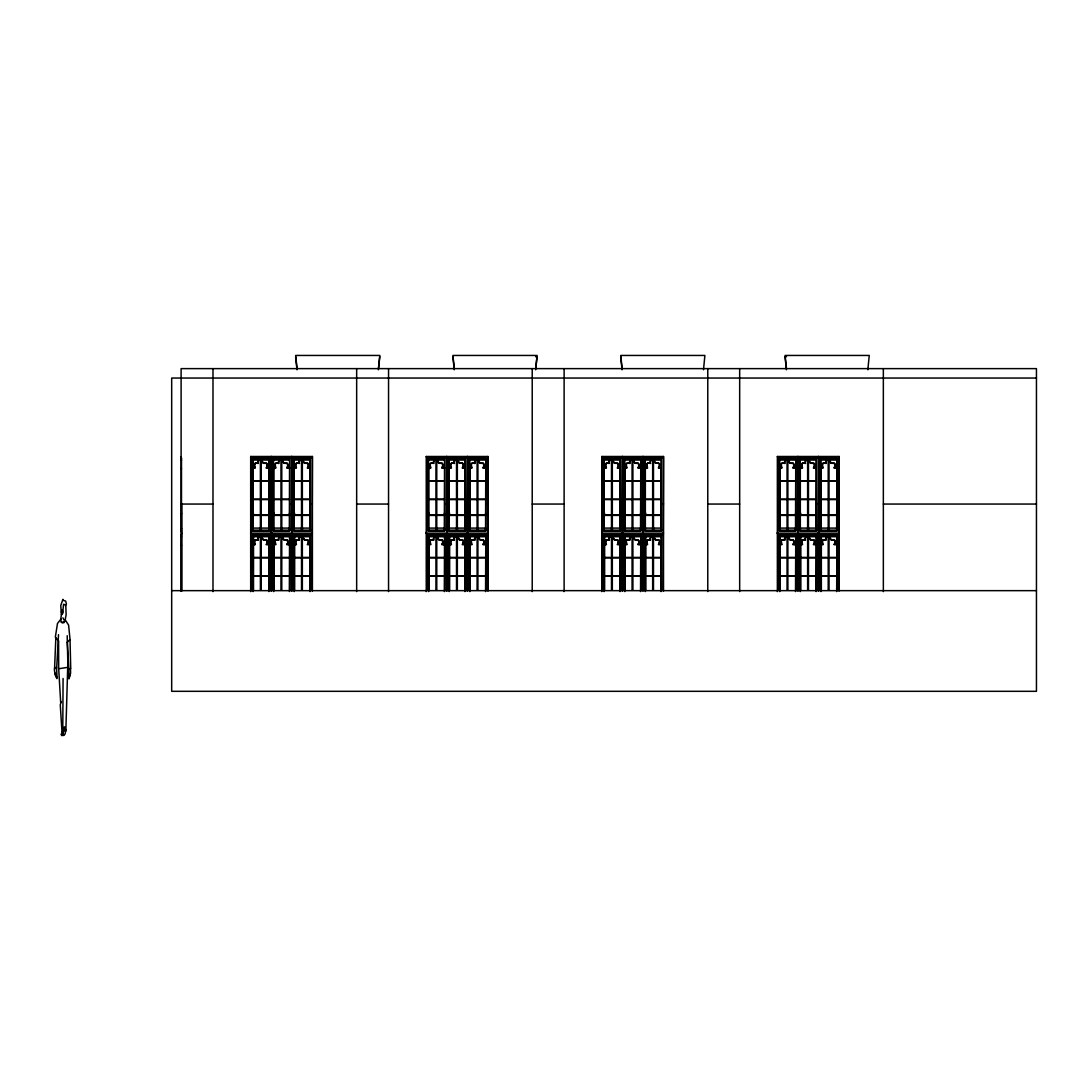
<?xml version="1.0" encoding="UTF-8"?>
<svg xmlns="http://www.w3.org/2000/svg" width="1091" height="1091" viewBox="0 0 1091 1091"><rect width="100%" height="100%" fill="white"/><g stroke="black" fill="none" stroke-linecap="round" stroke-linejoin="round"><path stroke-width="1.5" d="M67.192 635.712L67.928 667.297L58.696 668.769L60.701 702.768M67.697 667.242L65.883 730.07L64.587 726.838C61.532 727.479 63.073 734.516 63.769 735.552L65.174 733.779L65.637 729.893M63.073 678.479L62.76 735.048M61.805 613.565C61.123 615.679 59.228 624.72 63.974 622.675L65.255 619.865M55.832 637.867L54.55 668.919L55.764 667.433L56.677 667.897L58.519 634.662M260.967 530.976L261.158 528.099M281.546 530.976L281.737 528.099M302.125 530.976L302.316 528.099M436.523 530.976L436.727 528.099M457.102 530.976L457.293 528.099M477.681 530.976L477.872 528.099M612.078 530.976L612.283 528.099M632.657 530.976L632.862 528.099M653.236 530.976L653.427 528.099M787.634 530.976L787.838 528.099M808.213 530.976L808.417 528.099M828.792 530.976L828.996 528.099M260.613 530.976L260.831 528.099M281.192 530.976L281.41 528.099M301.771 530.976L301.989 528.099M436.182 530.976L436.4 528.099M456.747 530.976L456.965 528.099M477.326 530.976L477.544 528.099M611.737 530.976L611.956 528.099M632.316 530.976L632.535 528.099M652.882 530.976L653.1 528.099M787.293 530.976L787.511 528.099M807.872 530.976L808.09 528.099M828.451 530.976L828.669 528.099M63.073 735.389L61.601 735.552L61.341 734.27L62.392 731.461M378.441 368.499L379.818 355.448L295.647 355.448L297.038 368.499M378.4 369.781L379.791 356.743M535.708 368.499L537.086 355.448L452.915 355.448L454.292 368.499M535.667 369.781L537.045 356.743L535.613 356.743M703.49 369.781L704.895 355.448L620.724 355.448L622.115 368.499M867.836 369.781L869.254 355.448L785.084 355.448L786.461 368.499M181.488 530.294L181.706 533.472M181.106 531.303L181.488 528.262M70.151 673.802L68.951 678.752L68.788 668.824L70.724 668.483L70.029 639.49L68.597 625.102L65.187 619.824L66.115 614.751L65.828 606.378L65.092 604.769L63.537 604.291L62.678 613.319C62.678 605.914 60.169 613.251 62.405 613.933M62.883 731.911L64.069 729.565L65.583 731.693M181.106 515.484L181.488 513.384M268.85 515.402L261.213 515.402L261.213 530.731L268.85 530.731L269.082 458.656L252.839 458.656L252.839 530.976L269.082 530.976L269.082 458.656M268.85 591.581L269.082 535.313L252.839 535.313L252.839 590.122M289.429 515.402L281.778 515.402L281.778 530.731L289.429 530.731L289.661 458.656L273.418 458.656L273.418 530.976L289.661 530.976L289.661 458.656M289.429 591.581L289.661 535.313L273.418 535.313L273.418 590.122M309.994 515.402L302.357 515.402L302.357 530.731L309.994 530.731L310.239 458.656L293.997 458.656L293.997 530.976L310.239 530.976L310.239 458.656M309.994 591.581L310.239 535.313L293.997 535.313L293.997 590.122M444.405 515.402L436.768 515.402L436.768 530.731L444.405 530.731L444.651 458.656L428.408 458.656L428.408 530.976L444.651 530.976L444.651 458.656M444.405 591.581L444.651 535.313L428.408 535.313L428.408 590.122M465.216 530.976L465.216 458.656L448.974 458.656L448.974 530.976L465.216 530.976L465.216 458.656M464.943 589.876L465.216 535.313L448.974 535.313L448.974 590.122M485.563 515.402L477.913 515.402L477.913 530.731L485.563 530.731L485.795 458.656L469.553 458.656L469.553 530.976L485.795 530.976L485.795 458.656M485.563 591.581L485.795 535.313L469.553 535.313L469.553 590.122M619.961 515.402L612.324 515.402L612.324 530.731L619.961 530.731L620.206 458.656L603.964 458.656L603.964 530.976L620.206 530.976L620.206 458.656M619.961 591.581L620.206 535.313L603.964 535.313L603.964 590.122M640.54 515.402L632.903 515.402L632.903 530.731L640.54 530.731L640.785 458.656L624.543 458.656L624.543 530.976L640.785 530.976L640.785 458.656M640.54 591.581L640.785 535.313L624.543 535.313L624.543 590.122M661.351 530.976L661.351 458.656L645.108 458.656L645.108 530.976L661.351 530.976L661.351 458.656M661.078 589.876L661.351 535.313L645.108 535.313L645.108 590.122M795.516 515.402L787.879 515.402L787.879 530.731L795.516 530.731L795.762 458.656L779.519 458.656L779.519 530.976L795.762 530.976L795.762 458.656M795.516 591.581L795.762 535.313L779.519 535.313L779.519 590.122M816.095 515.402L808.458 515.402L808.458 530.731L816.095 530.731L816.341 458.656L800.098 458.656L800.098 530.976L816.341 530.976L816.341 458.656M816.095 591.581L816.341 535.313L800.098 535.313L800.098 590.122M836.674 515.402L829.037 515.402L829.037 530.731L836.674 530.731L836.92 458.656L820.677 458.656L820.677 530.976L836.92 530.976L836.92 458.656M836.674 591.581L836.92 535.313L820.677 535.313L820.677 590.122M252.839 530.976L252.839 458.656M273.418 530.976L273.418 458.656M293.997 530.976L293.997 458.656M428.408 530.976L428.408 458.656M448.974 530.976L448.974 458.656M469.553 530.976L469.553 458.656M603.964 530.976L603.964 458.656M624.543 530.976L624.543 458.656M645.108 530.976L645.108 458.656M779.519 530.976L779.519 458.656M800.098 530.976L800.098 458.656M820.677 530.976L820.677 458.656M251.489 590.013L251.489 534.672L250.685 533.144L251.489 530.144L251.489 458.029L250.685 456.488L312.408 456.488L312.408 591.063M272.068 590.013L272.068 534.672L270.841 530.144L271.25 456.488L272.068 458.029L272.068 530.144L270.841 534.672L270.841 590.013M292.633 590.013L292.633 534.672L291.42 530.144L291.829 456.488L292.633 458.029L292.633 530.144L291.42 534.672L291.42 590.013M311.999 590.013L312.408 456.488M427.045 590.013L427.045 534.672L426.24 533.144L427.045 530.144L427.045 458.029L426.24 456.488L487.963 456.488L487.963 591.063M447.624 590.013L447.624 534.672L446.396 530.144L446.819 456.488L447.624 458.029L447.624 530.144L446.396 534.672L446.396 590.013M468.203 590.013L468.203 534.672L466.975 530.144L467.384 456.488L468.203 458.029L468.203 530.144L466.975 534.672L466.975 590.013M487.554 590.013L487.963 456.488M602.6 590.013L602.6 534.672L601.796 533.144L602.6 530.144L602.6 458.029L601.796 456.488L663.519 456.488L663.519 591.063M623.179 590.013L623.179 534.672L621.965 530.144L622.375 456.488L623.179 458.029L623.179 530.144L621.965 534.672L621.965 590.013M643.758 590.013L643.758 534.672L642.531 530.144L642.954 456.488L643.758 458.029L643.758 530.144L642.531 534.672L642.531 590.013M663.11 590.013L663.519 456.488M778.156 590.013L778.156 534.672L777.351 533.144L778.156 530.144L778.156 458.029L777.351 456.488L839.088 456.488L839.088 591.063M798.735 590.013L798.735 534.672L797.521 530.144L797.93 456.488L798.735 458.029L798.735 530.144L797.521 534.672L797.521 590.013M819.314 590.013L819.314 534.672L818.1 530.144L818.509 456.488L819.314 458.029L819.314 530.144L818.1 534.672L818.1 590.013M838.665 590.013L839.088 456.488M55.423 673.297C60.019 687.03 52.641 669.929 54.85 668.21M268.809 468.598L269.082 467.725L266.545 467.725L267.663 464.671L266.75 463.211L263.572 463.211L261.676 460.252L260.094 459.856L258.526 460.238L257.817 463.225L254.98 463.17L254.108 465.939L254.912 467.725L252.839 467.725L253.521 468.598M289.388 468.598L289.661 467.725L287.124 467.725L288.242 464.671L287.328 463.211L284.151 463.211L282.255 460.252L280.673 459.856L279.091 460.238L278.396 463.225L275.559 463.17L274.673 465.939L275.491 467.725L273.418 467.725L274.1 468.598M268.809 545.241L269.082 544.382L266.545 544.382L267.663 541.327L266.75 539.854L263.572 539.868L261.676 536.908L260.094 536.513L258.526 536.895L257.817 539.881L254.98 539.827L254.108 542.582L254.912 544.382L252.839 544.382L253.521 545.241M309.953 468.598L310.239 467.725L307.703 467.725L308.821 464.671L307.894 463.211L304.73 463.211L302.834 460.252L301.252 459.856L299.67 460.238L298.961 463.225L296.138 463.17L295.252 465.939L296.07 467.725L293.997 467.725L294.679 468.598M289.388 545.241L289.661 544.382L287.124 544.382L288.242 541.327L287.328 539.854L284.151 539.868L282.255 536.908L280.673 536.513L279.091 536.895L278.396 539.881L275.559 539.827L274.673 542.582L275.491 544.382L273.418 544.382L274.1 545.241M309.953 545.241L310.239 544.382L307.703 544.382L308.821 541.327L307.894 539.854L304.73 539.868L302.834 536.908L301.252 536.513L299.67 536.895L298.961 539.881L296.138 539.827L295.252 542.582L296.07 544.382L293.997 544.382L294.679 545.241M444.364 468.598L444.651 467.725L442.1 467.725L443.219 464.671L442.305 463.211L439.127 463.211L437.232 460.252L435.65 459.856L434.082 460.238L433.372 463.225L430.536 463.17L429.663 465.939L430.481 467.725L428.408 467.725L429.077 468.598M464.943 468.598L465.216 467.725L462.679 467.725L463.798 464.671L462.884 463.211L459.706 463.211L457.811 460.252L456.229 459.856L454.661 460.238L453.951 463.225L451.115 463.17L450.242 465.939L451.047 467.725L448.974 467.725L449.656 468.598M444.364 545.241L444.651 544.382L442.1 544.382L443.219 541.327L442.305 539.854L439.127 539.868L437.232 536.908L435.65 536.513L434.082 536.895L433.372 539.881L430.536 539.827L429.663 542.582L430.481 544.382L428.408 544.382L429.077 545.241M485.522 468.598L485.795 467.725L483.258 467.725L484.377 464.671L483.463 463.211L480.285 463.211L478.39 460.252L476.808 459.856L475.226 460.238L474.53 463.225L471.694 463.17L470.807 465.939L471.626 467.725L469.553 467.725L470.235 468.598M464.943 545.241L465.216 544.382L462.679 544.382L463.798 541.327L462.884 539.854L459.706 539.868L457.811 536.908L456.229 536.513L454.661 536.895L453.951 539.881L451.115 539.827L450.242 542.582L451.047 544.382L448.974 544.382L449.656 545.241M485.522 545.241L485.795 544.382L483.258 544.382L484.377 541.327L483.463 539.854L480.285 539.868L478.39 536.908L476.808 536.513L475.226 536.895L474.53 539.881L471.694 539.827L470.807 542.582L471.626 544.382L469.553 544.382L470.235 545.241M619.92 468.598L620.206 467.725L617.656 467.725L618.774 464.671L617.861 463.211L614.683 463.211L612.787 460.252L611.205 459.856L609.637 460.238L608.928 463.225L606.091 463.17L605.219 465.939L606.037 467.725L603.964 467.725L604.646 468.598M640.499 468.598L640.785 467.725L638.235 467.725L639.353 464.671L638.44 463.211L635.262 463.211L633.366 460.252L631.784 459.856L630.216 460.238L629.507 463.225L626.67 463.17L625.798 465.939L626.616 467.725L624.543 467.725L625.211 468.598M619.92 545.241L620.206 544.382L617.656 544.382L618.774 541.327L617.861 539.854L614.683 539.868L612.787 536.908L611.205 536.513L609.637 536.895L608.928 539.881L606.091 539.827L605.219 542.582L606.037 544.382L603.964 544.382L604.646 545.241M661.078 468.598L661.351 467.725L658.814 467.725L659.932 464.671L659.019 463.211L655.841 463.211L653.945 460.252L652.363 459.856L650.795 460.238L650.086 463.225L647.249 463.17L646.377 465.939L647.181 467.725L645.108 467.725L645.79 468.598M640.499 545.241L640.785 544.382L638.235 544.382L639.353 541.327L638.44 539.854L635.262 539.868L633.366 536.908L631.784 536.513L630.216 536.895L629.507 539.881L626.67 539.827L625.798 542.582L626.616 544.382L624.543 544.382L625.211 545.241M661.078 545.241L661.351 544.382L658.814 544.382L659.932 541.327L659.019 539.854L655.841 539.868L653.945 536.908L652.363 536.513L650.795 536.895L650.086 539.881L647.249 539.827L646.377 542.582L647.181 544.382L645.108 544.382L645.79 545.241M795.475 468.598L795.762 467.725L793.225 467.725L794.33 464.671L793.416 463.211L790.252 463.211L788.357 460.252L786.775 459.856L785.193 460.238L784.484 463.225L781.647 463.17L780.774 465.939L781.592 467.725L779.519 467.725L780.201 468.598M816.054 468.598L816.341 467.725L813.791 467.725L814.909 464.671L813.995 463.211L810.818 463.211L808.922 460.252L807.34 459.856L805.772 460.238L805.063 463.225L802.226 463.17L801.353 465.939L802.171 467.725L800.098 467.725L800.78 468.598M795.475 545.241L795.762 544.382L793.225 544.382L794.33 541.327L793.416 539.854L790.252 539.868L788.357 536.908L786.775 536.513L785.193 536.895L784.484 539.881L781.647 539.827L780.774 542.582L781.592 544.382L779.519 544.382L780.201 545.241M836.633 468.598L836.92 467.725L834.37 467.725L835.488 464.671L834.574 463.211L831.397 463.211L829.501 460.252L827.919 459.856L826.351 460.238L825.642 463.225L822.805 463.17L821.932 465.939L822.75 467.725L820.677 467.725L821.346 468.598M816.054 545.241L816.341 544.382L813.791 544.382L814.909 541.327L813.995 539.854L810.818 539.868L808.922 536.908L807.34 536.513L805.772 536.895L805.063 539.881L802.226 539.827L801.353 542.582L802.171 544.382L800.098 544.382L800.78 545.241M836.633 545.241L836.92 544.382L834.37 544.382L835.488 541.327L834.574 539.854L831.397 539.868L829.501 536.908L827.919 536.513L826.351 536.895L825.642 539.881L822.805 539.827L821.932 542.582L822.75 544.382L820.677 544.382L821.346 545.241M252.839 515.157L253.521 513.22M273.418 515.157L274.1 513.22M293.997 515.157L294.679 513.22M428.408 515.157L429.077 513.22M448.974 515.157L449.656 513.22M469.553 515.157L470.235 513.22M603.964 515.157L604.646 513.22M624.543 515.157L625.211 513.22M645.108 515.157L645.79 513.22M779.519 515.157L780.201 513.22M800.098 515.157L800.78 513.22M820.677 515.157L821.346 513.22M65.678 605.669L66.401 603.964L65.665 601.046L62.828 600.282L62.937 599.3L60.769 605.437L61.396 614.847M63.114 732.92L62.705 733.807L63.796 727.752L65.078 728.488L65.678 731.202M65.187 619.824L63.96 619.933L62.923 617.833M61.314 701.568L60.264 704.786L61.969 731.625M65.119 620.343L63.714 622.225L61.273 622.129M69.851 639.694L67.206 642.313M58.696 668.769L58.614 640.976M61.341 734.27L62.678 734.107M60.932 619.088L57.482 623.493L55.327 637.185L58.546 640.99M68.788 668.824L67.301 642.272M69.019 678.561L70.601 673.188L70.492 668.497M786.475 356.743L785.043 356.743L786.42 369.781M1036.45 378.045L171.682 378.045L171.682 691.312L1036.45 691.312L1036.45 368.622L181.106 368.622L181.106 591.377M251.489 458.029L270.841 458.029M272.068 458.029L291.42 458.029M292.633 458.029L311.999 458.029M427.045 458.029L446.396 458.029M447.624 458.029L466.975 458.029M468.203 458.029L487.554 458.029M602.6 458.029L621.965 458.029M623.179 458.029L642.531 458.029M643.758 458.029L663.11 458.029M778.156 458.029L797.521 458.029M798.735 458.029L818.1 458.029M819.314 458.029L838.665 458.029M253.521 460.061L268.809 460.061M274.1 460.061L289.388 460.061M294.679 460.061L309.953 460.061M429.077 460.061L444.364 460.061M449.656 460.061L464.943 460.061M470.235 460.061L485.522 460.061M604.646 460.061L619.92 460.061M625.211 460.061L640.499 460.061M645.79 460.061L661.078 460.061M780.201 460.061L795.475 460.061M800.78 460.061L816.054 460.061M821.346 460.061L836.633 460.061M268.85 467.971L266.109 467.971L267.268 466.171L266.572 463.389L263.149 463.266L261.213 460.388L261.213 480.749L268.85 480.749M289.429 467.971L286.674 467.971L287.847 466.171L287.151 463.389L283.728 463.266L281.778 460.388L281.778 480.749L289.429 480.749M309.994 467.971L307.253 467.971L308.426 466.171L307.73 463.389L304.307 463.266L302.357 460.388L302.357 480.749L309.994 480.749M444.405 467.971L441.664 467.971L442.823 466.171L442.128 463.389L438.718 463.266L436.768 460.388L436.768 480.749L444.405 480.749M485.563 467.971L482.808 467.971L483.981 466.171L483.286 463.389L479.863 463.266L477.913 460.388L477.913 480.749L485.563 480.749M619.961 467.971L617.22 467.971L618.379 466.171L617.683 463.389L614.274 463.266L612.324 460.388L612.324 480.749L619.961 480.749M640.54 467.971L637.799 467.971L638.958 466.171L638.262 463.389L634.853 463.266L632.903 460.388L632.903 480.749L640.54 480.749M795.516 467.971L792.775 467.971L793.948 466.171L793.252 463.389L789.829 463.266L787.879 460.388L787.879 480.749L795.516 480.749M816.095 467.971L813.354 467.971L814.513 466.171L813.818 463.389L810.408 463.266L808.458 460.388L808.458 480.749L816.095 480.749M836.674 467.971L833.933 467.971L835.092 466.171L834.397 463.389L830.987 463.266L829.037 460.388L829.037 480.749L836.674 480.749M268.85 481.226L261.213 481.226L261.213 499.105L268.85 499.105M289.429 481.226L281.778 481.226L281.778 499.105L289.429 499.105M309.994 481.226L302.357 481.226L302.357 499.105L309.994 499.105M444.405 481.226L436.768 481.226L436.768 499.105L444.405 499.105M485.563 481.226L477.913 481.226L477.913 499.105L485.563 499.105M619.961 481.226L612.324 481.226L612.324 499.105L619.961 499.105M640.54 481.226L632.903 481.226L632.903 499.105L640.54 499.105M795.516 481.226L787.879 481.226L787.879 499.105L795.516 499.105M816.095 481.226L808.458 481.226L808.458 499.105L816.095 499.105M836.674 481.226L829.037 481.226L829.037 499.105L836.674 499.105M268.85 499.596L261.213 499.596L261.213 514.925L268.85 514.925M289.429 499.596L281.778 499.596L281.778 514.925L289.429 514.925M309.994 499.596L302.357 499.596L302.357 514.925L309.994 514.925M444.405 499.596L436.768 499.596L436.768 514.925L444.405 514.925M485.563 499.596L477.913 499.596L477.913 514.925L485.563 514.925M619.961 499.596L612.324 499.596L612.324 514.925L619.961 514.925M640.54 499.596L632.903 499.596L632.903 514.925L640.54 514.925M795.516 499.596L787.879 499.596L787.879 514.925L795.516 514.925M816.095 499.596L808.458 499.596L808.458 514.925L816.095 514.925M836.674 499.596L829.037 499.596L829.037 514.925L836.674 514.925M269.082 503.892L273.418 503.892M289.661 503.892L293.997 503.892M310.239 503.892L312.408 503.892M444.651 503.892L448.974 503.892M465.216 503.892L469.553 503.892M485.795 503.892L487.963 503.892M620.206 503.892L624.543 503.892M640.785 503.892L645.108 503.892M661.351 503.892L663.519 503.892M795.762 503.892L800.098 503.892M816.341 503.892L820.677 503.892M836.92 503.892L839.088 503.892M181.106 504.056L212.99 504.056M356.662 504.056L388.546 504.056M532.217 504.056L564.115 504.056M707.773 504.056L739.671 504.056M883.342 504.056L1036.45 504.056M253.521 528.099L268.809 528.099L269.082 530.976M274.1 528.099L289.388 528.099L289.661 530.976M294.679 528.099L309.953 528.099L310.239 530.976M429.077 528.099L444.364 528.099L444.651 530.976M449.656 528.099L464.943 528.099M470.235 528.099L485.522 528.099L485.795 530.976M604.646 528.099L619.92 528.099L620.206 530.976M625.211 528.099L640.499 528.099L640.785 530.976M645.79 528.099L661.078 528.099M780.201 528.099L795.475 528.099L795.762 530.976M800.78 528.099L816.054 528.099L816.341 530.976M821.346 528.099L836.633 528.099L836.92 530.976M251.489 530.144L270.841 530.144M272.068 530.144L291.42 530.144M292.633 530.144L311.999 530.144M427.045 530.144L446.396 530.144M447.624 530.144L466.975 530.144M468.203 530.144L487.554 530.144M602.6 530.144L621.965 530.144M623.179 530.144L642.531 530.144M643.758 530.144L663.11 530.144M778.156 530.144L797.521 530.144M798.735 530.144L818.1 530.144M819.314 530.144L838.665 530.144M181.706 533.294L181.488 534.999M250.685 533.144L312.408 533.144M426.24 533.144L487.963 533.144M601.796 533.144L663.519 533.144M777.351 533.144L839.088 533.144M251.489 534.672L270.841 534.672M272.068 534.672L291.42 534.672M292.633 534.672L311.999 534.672M427.045 534.672L446.396 534.672M447.624 534.672L466.975 534.672M468.203 534.672L487.554 534.672M602.6 534.672L621.965 534.672M623.179 534.672L642.531 534.672M643.758 534.672L663.11 534.672M778.156 534.672L797.521 534.672M798.735 534.672L818.1 534.672M819.314 534.672L838.665 534.672M252.839 535.313L253.521 536.717L268.809 536.717M273.418 535.313L274.1 536.717L289.388 536.717M293.997 535.313L294.679 536.717L309.953 536.717M428.408 535.313L429.077 536.717L444.364 536.717M448.974 535.313L449.656 536.717L464.943 536.717M469.553 535.313L470.235 536.717L485.522 536.717M603.964 535.313L604.646 536.717L619.92 536.717M624.543 535.313L625.211 536.717L640.499 536.717M645.108 535.313L645.79 536.717L661.078 536.717M779.519 535.313L780.201 536.717L795.475 536.717M800.098 535.313L800.78 536.717L816.054 536.717M820.677 535.313L821.346 536.717L836.633 536.717M268.85 544.614L266.109 544.614L267.268 542.813L266.572 540.031L263.149 539.909L261.213 537.045L261.213 557.406L268.85 557.406M289.429 544.614L286.674 544.614L287.847 542.813L287.151 540.031L283.728 539.909L281.778 537.045L281.778 557.406L289.429 557.406M309.994 544.614L307.253 544.614L308.426 542.813L307.73 540.031L304.307 539.909L302.357 537.045L302.357 557.406L309.994 557.406M444.405 544.614L441.664 544.614L442.823 542.813L442.128 540.031L438.718 539.909L436.768 537.045L436.768 557.406L444.405 557.406M485.563 544.614L482.808 544.614L483.981 542.813L483.286 540.031L479.863 539.909L477.913 537.045L477.913 557.406L485.563 557.406M619.961 544.614L617.22 544.614L618.379 542.813L617.683 540.031L614.274 539.909L612.324 537.045L612.324 557.406L619.961 557.406M640.54 544.614L637.799 544.614L638.958 542.813L638.262 540.031L634.853 539.909L632.903 537.045L632.903 557.406L640.54 557.406M795.516 544.614L792.775 544.614L793.948 542.813L793.252 540.031L789.829 539.909L787.879 537.045L787.879 557.406L795.516 557.406M816.095 544.614L813.354 544.614L814.513 542.813L813.818 540.031L810.408 539.909L808.458 537.045L808.458 557.406L816.095 557.406M836.674 544.614L833.933 544.614L835.092 542.813L834.397 540.031L830.987 539.909L829.037 537.045L829.037 557.406L836.674 557.406M268.85 557.883L261.213 557.883L261.213 575.762L268.85 575.762M289.429 557.883L281.778 557.883L281.778 575.762L289.429 575.762M309.994 557.883L302.357 557.883L302.357 575.762L309.994 575.762M444.405 557.883L436.768 557.883L436.768 575.762L444.405 575.762M485.563 557.883L477.913 557.883L477.913 575.762L485.563 575.762M619.961 557.883L612.324 557.883L612.324 575.762L619.961 575.762M640.54 557.883L632.903 557.883L632.903 575.762L640.54 575.762M795.516 557.883L787.879 557.883L787.879 575.762L795.516 575.762M816.095 557.883L808.458 557.883L808.458 575.762L816.095 575.762M836.674 557.883L829.037 557.883L829.037 575.762L836.674 575.762M268.85 576.239L261.213 576.239L261.213 590.272M289.429 576.239L281.778 576.239L281.778 590.272M309.994 576.239L302.357 576.239L302.357 590.272M444.405 576.239L436.768 576.239L436.768 590.272M485.563 576.239L477.913 576.239L477.913 590.272M619.961 576.239L612.324 576.239L612.324 590.272M640.54 576.239L632.903 576.239L632.903 590.272M795.516 576.239L787.879 576.239L787.879 590.272M816.095 576.239L808.458 576.239L808.458 590.272M836.674 576.239L829.037 576.239L829.037 590.272M171.682 590.654L1036.45 590.654M57.046 677.62L56.582 667.842M55.777 676.502L55.068 673.665M181.106 467.889L181.488 468.925M181.106 544.532L181.488 545.568M181.106 458.82L181.488 460.388M181.106 535.463L181.488 537.045M181.106 456.652L181.488 458.343M836.633 513.22L836.92 515.157M816.054 513.22L816.341 515.157M795.475 513.22L795.762 515.157M661.078 513.22L661.351 515.157M640.499 513.22L640.785 515.157M619.92 513.22L620.206 515.157M485.522 513.22L485.795 515.157M464.943 513.22L465.216 515.157M444.364 513.22L444.651 515.157M309.953 513.22L310.239 515.157M289.388 513.22L289.661 515.157M268.809 513.22L269.082 515.157M620.697 356.743L622.075 369.781M452.888 356.743L454.265 369.781M295.62 356.743L296.997 369.781M883.342 368.622L883.342 591.595M836.92 535.313L836.92 590.122M828.205 590.272L828.205 576.239L820.909 576.239L820.909 591.581M821.346 536.717L821.346 589.876M818.509 456.488L818.509 591.063M816.341 535.313L816.341 590.122M807.626 590.272L807.626 576.239L800.33 576.239L800.33 591.581M800.78 536.717L800.78 589.876M797.93 456.488L797.93 591.063M795.762 535.313L795.762 590.122M787.047 590.272L787.047 576.239L779.765 576.239L779.765 591.581M780.201 536.717L780.201 589.876M777.351 456.488L777.351 591.608M739.671 368.622L739.671 591.595M707.773 368.622L707.773 591.595M661.351 535.313L661.351 590.122M661.119 591.581L661.119 576.239L653.482 576.239L653.482 590.272M652.65 590.272L652.65 576.239L645.354 576.239L645.354 591.581M645.79 536.717L645.79 589.876M642.954 456.488L642.954 591.063M640.785 535.313L640.785 590.122M632.071 590.272L632.071 576.239L624.775 576.239L624.775 591.581M625.211 536.717L625.211 589.876M622.375 456.488L622.375 591.063M620.206 535.313L620.206 590.122M611.492 590.272L611.492 576.239L604.196 576.239L604.196 591.581M604.646 536.717L604.646 589.876M601.796 456.488L601.796 591.608M564.115 368.622L564.115 591.595M532.217 368.622L532.217 591.595M485.795 535.313L485.795 590.122M477.094 590.272L477.094 576.239L469.798 576.239L469.798 591.581M470.235 536.717L470.235 589.876M467.384 456.488L467.384 591.063M465.216 535.313L465.216 590.122M464.984 591.581L464.984 576.239L457.347 576.239L457.347 590.272M456.515 590.272L456.515 576.239L449.219 576.239L449.219 591.581M449.656 536.717L449.656 589.876M446.819 456.488L446.819 591.063M444.651 535.313L444.651 590.122M435.936 590.272L435.936 576.239L428.64 576.239L428.64 591.581M429.077 536.717L429.077 589.876M426.24 456.488L426.24 591.608M388.546 368.622L388.546 591.595M356.662 368.622L356.662 591.595M310.239 535.313L310.239 590.122M301.525 590.272L301.525 576.239L294.243 576.239L294.243 591.581M294.679 536.717L294.679 589.876M291.829 456.488L291.829 591.063M289.661 535.313L289.661 590.122M280.96 590.272L280.96 576.239L273.664 576.239L273.664 591.581M274.1 536.717L274.1 589.876M271.25 456.488L271.25 591.063M269.082 535.313L269.082 590.122M260.381 590.272L260.381 576.239L253.085 576.239L253.085 591.581M253.521 536.717L253.521 589.876M250.685 456.488L250.685 591.608M212.99 368.622L212.99 591.595M181.706 504.056L181.706 591.213M181.488 458.179L181.488 530.458M181.488 534.835L181.488 590.34M463.552 464.739L462.243 467.971L464.984 467.971L464.984 480.749L457.347 480.749L457.347 460.388L459.284 463.266L462.12 463.048L463.552 464.739M463.552 541.381L462.243 544.614L464.984 544.614L464.984 557.406L457.347 557.406L457.347 537.045L459.284 539.909L462.12 539.704L463.552 541.381M659.687 464.739L658.378 467.971L661.119 467.971L661.119 480.749L653.482 480.749L653.482 460.388L655.418 463.266L658.255 463.048L659.687 464.739M659.687 541.381L658.378 544.614L661.119 544.614L661.119 557.406L653.482 557.406L653.482 537.045L655.418 539.909L658.255 539.704L659.687 541.381M254.517 464.425L255.294 467.971L253.085 467.971L253.085 480.749L260.381 480.749L260.381 460.184L258.676 460.457L257.79 461.97L258.403 463.47L255.717 463.034L254.517 464.425M254.517 541.081L255.294 544.614L253.085 544.614L253.085 557.406L260.381 557.406L260.381 536.827L258.676 537.099L257.79 538.613L258.403 540.113L255.717 539.677L254.517 541.081M275.096 464.425L275.873 467.971L273.664 467.971L273.664 480.749L280.96 480.749L280.96 460.184L279.255 460.457L278.369 461.97L278.982 463.47L276.282 463.034L275.096 464.425M275.096 541.081L275.873 544.614L273.664 544.614L273.664 557.406L280.96 557.406L280.96 536.827L279.255 537.099L278.369 538.613L278.982 540.113L276.282 539.677L275.096 541.081M295.675 464.425L296.438 467.971L294.243 467.971L294.243 480.749L301.525 480.749L301.525 460.184L299.834 460.457L298.948 461.97L299.561 463.47L296.861 463.034L295.675 464.425M295.675 541.081L296.438 544.614L294.243 544.614L294.243 557.406L301.525 557.406L301.525 536.827L299.834 537.099L298.948 538.613L299.561 540.113L296.861 539.677L295.675 541.081M430.086 464.425L430.85 467.971L428.64 467.971L428.64 480.749L435.936 480.749L435.936 460.184L434.232 460.457L433.345 461.97L433.959 463.47L431.272 463.034L430.086 464.425M430.086 541.081L430.85 544.614L428.64 544.614L428.64 557.406L435.936 557.406L435.936 536.827L434.232 537.099L433.345 538.613L433.959 540.113L431.272 539.677L430.086 541.081M450.651 464.425L451.429 467.971L449.219 467.971L449.219 480.749L456.515 480.749L456.515 460.184L454.811 460.457L453.924 461.97L454.538 463.47L451.851 463.034L450.651 464.425M450.651 541.081L451.429 544.614L449.219 544.614L449.219 557.406L456.515 557.406L456.515 536.827L454.811 537.099L453.924 538.613L454.538 540.113L451.851 539.677L450.651 541.081M471.23 464.425L472.008 467.971L469.798 467.971L469.798 480.749L477.094 480.749L477.094 460.184L475.39 460.457L474.503 461.97L475.117 463.47L472.417 463.034L471.23 464.425M471.23 541.081L472.008 544.614L469.798 544.614L469.798 557.406L477.094 557.406L477.094 536.827L475.39 537.099L474.503 538.613L475.117 540.113L472.417 539.677L471.23 541.081M605.641 464.425L606.405 467.971L604.196 467.971L604.196 480.749L611.492 480.749L611.492 460.184L609.787 460.457L608.914 461.97L609.514 463.47L606.828 463.034L605.641 464.425M605.641 541.081L606.405 544.614L604.196 544.614L604.196 557.406L611.492 557.406L611.492 536.827L609.787 537.099L608.914 538.613L609.514 540.113L606.828 539.677L605.641 541.081M626.22 464.425L626.984 467.971L624.775 467.971L624.775 480.749L632.071 480.749L632.071 460.184L630.366 460.457L629.48 461.97L630.093 463.47L627.407 463.034L626.22 464.425M626.22 541.081L626.984 544.614L624.775 544.614L624.775 557.406L632.071 557.406L632.071 536.827L630.366 537.099L629.48 538.613L630.093 540.113L627.407 539.677L626.22 541.081M646.786 464.425L647.563 467.971L645.354 467.971L645.354 480.749L652.65 480.749L652.65 460.184L650.945 460.457L650.059 461.97L650.672 463.47L647.986 463.034L646.786 464.425M646.786 541.081L647.563 544.614L645.354 544.614L645.354 557.406L652.65 557.406L652.65 536.827L650.945 537.099L650.059 538.613L650.672 540.113L647.986 539.677L646.786 541.081M781.197 464.425L781.961 467.971L779.765 467.971L779.765 480.749L787.047 480.749L787.047 460.184L785.356 460.457L784.47 461.97L785.07 463.47L782.383 463.034L781.197 464.425M781.197 541.081L781.961 544.614L779.765 544.614L779.765 557.406L787.047 557.406L787.047 536.827L785.356 537.099L784.47 538.613L785.07 540.113L782.383 539.677L781.197 541.081M801.776 464.425L802.54 467.971L800.33 467.971L800.33 480.749L807.626 480.749L807.626 460.184L805.922 460.457L805.049 461.97L805.649 463.47L802.962 463.034L801.776 464.425M801.776 541.081L802.54 544.614L800.33 544.614L800.33 557.406L807.626 557.406L807.626 536.827L805.922 537.099L805.049 538.613L805.649 540.113L802.962 539.677L801.776 541.081M822.355 464.425L823.119 467.971L820.909 467.971L820.909 480.749L828.205 480.749L828.205 460.184L826.501 460.457L825.614 461.97L826.228 463.47L823.541 463.034L822.355 464.425M822.355 541.081L823.119 544.614L820.909 544.614L820.909 557.406L828.205 557.406L828.205 536.827L826.501 537.099L825.614 538.613L826.228 540.113L823.541 539.677L822.355 541.081M260.381 481.226L253.085 481.226L253.085 499.105L260.381 499.105L260.381 481.226M280.96 481.226L273.664 481.226L273.664 499.105L280.96 499.105L280.96 481.226M301.525 481.226L294.243 481.226L294.243 499.105L301.525 499.105L301.525 481.226M435.936 481.226L428.64 481.226L428.64 499.105L435.936 499.105L435.936 481.226M456.515 481.226L449.219 481.226L449.219 499.105L456.515 499.105L456.515 481.226M464.984 481.226L457.347 481.226L457.347 499.105L464.984 499.105L464.984 481.226M477.094 481.226L469.798 481.226L469.798 499.105L477.094 499.105L477.094 481.226M611.492 481.226L604.196 481.226L604.196 499.105L611.492 499.105L611.492 481.226M632.071 481.226L624.775 481.226L624.775 499.105L632.071 499.105L632.071 481.226M652.65 481.226L645.354 481.226L645.354 499.105L652.65 499.105L652.65 481.226M661.119 481.226L653.482 481.226L653.482 499.105L661.119 499.105L661.119 481.226M787.047 481.226L779.765 481.226L779.765 499.105L787.047 499.105L787.047 481.226M807.626 481.226L800.33 481.226L800.33 499.105L807.626 499.105L807.626 481.226M828.205 481.226L820.909 481.226L820.909 499.105L828.205 499.105L828.205 481.226M260.381 499.596L253.085 499.596L253.085 514.925L260.381 514.925L260.381 499.596M280.96 499.596L273.664 499.596L273.664 514.925L280.96 514.925L280.96 499.596M301.525 499.596L294.243 499.596L294.243 514.925L301.525 514.925L301.525 499.596M435.936 499.596L428.64 499.596L428.64 514.925L435.936 514.925L435.936 499.596M456.515 499.596L449.219 499.596L449.219 514.925L456.515 514.925L456.515 499.596M464.984 499.596L457.347 499.596L457.347 514.925L464.984 514.925L464.984 499.596M477.094 499.596L469.798 499.596L469.798 514.925L477.094 514.925L477.094 499.596M611.492 499.596L604.196 499.596L604.196 514.925L611.492 514.925L611.492 499.596M632.071 499.596L624.775 499.596L624.775 514.925L632.071 514.925L632.071 499.596M652.65 499.596L645.354 499.596L645.354 514.925L652.65 514.925L652.65 499.596M661.119 499.596L653.482 499.596L653.482 514.925L661.119 514.925L661.119 499.596M787.047 499.596L779.765 499.596L779.765 514.925L787.047 514.925L787.047 499.596M807.626 499.596L800.33 499.596L800.33 514.925L807.626 514.925L807.626 499.596M828.205 499.596L820.909 499.596L820.909 514.925L828.205 514.925L828.205 499.596M260.381 515.402L253.085 515.402L253.085 530.731L260.381 530.731L260.381 515.402M280.96 515.402L273.664 515.402L273.664 530.731L280.96 530.731L280.96 515.402M301.525 515.402L294.243 515.402L294.243 530.731L301.525 530.731L301.525 515.402M435.936 515.402L428.64 515.402L428.64 530.731L435.936 530.731L435.936 515.402M456.515 515.402L449.219 515.402L449.219 530.731L456.515 530.731L456.515 515.402M464.984 515.402L457.347 515.402L457.347 530.731L464.984 530.731L464.984 515.402M477.094 515.402L469.798 515.402L469.798 530.731L477.094 530.731L477.094 515.402M611.492 515.402L604.196 515.402L604.196 530.731L611.492 530.731L611.492 515.402M632.071 515.402L624.775 515.402L624.775 530.731L632.071 530.731L632.071 515.402M652.65 515.402L645.354 515.402L645.354 530.731L652.65 530.731L652.65 515.402M661.119 515.402L653.482 515.402L653.482 530.731L661.119 530.731L661.119 515.402M787.047 515.402L779.765 515.402L779.765 530.731L787.047 530.731L787.047 515.402M807.626 515.402L800.33 515.402L800.33 530.731L807.626 530.731L807.626 515.402M828.205 515.402L820.909 515.402L820.909 530.731L828.205 530.731L828.205 515.402M260.381 557.883L253.085 557.883L253.085 575.762L260.381 575.762L260.381 557.883M280.96 557.883L273.664 557.883L273.664 575.762L280.96 575.762L280.96 557.883M301.525 557.883L294.243 557.883L294.243 575.762L301.525 575.762L301.525 557.883M435.936 557.883L428.64 557.883L428.64 575.762L435.936 575.762L435.936 557.883M456.515 557.883L449.219 557.883L449.219 575.762L456.515 575.762L456.515 557.883M464.984 557.883L457.347 557.883L457.347 575.762L464.984 575.762L464.984 557.883M477.094 557.883L469.798 557.883L469.798 575.762L477.094 575.762L477.094 557.883M611.492 557.883L604.196 557.883L604.196 575.762L611.492 575.762L611.492 557.883M632.071 557.883L624.775 557.883L624.775 575.762L632.071 575.762L632.071 557.883M652.65 557.883L645.354 557.883L645.354 575.762L652.65 575.762L652.65 557.883M661.119 557.883L653.482 557.883L653.482 575.762L661.119 575.762L661.119 557.883M787.047 557.883L779.765 557.883L779.765 575.762L787.047 575.762L787.047 557.883M807.626 557.883L800.33 557.883L800.33 575.762L807.626 575.762L807.626 557.883M828.205 557.883L820.909 557.883L820.909 575.762L828.205 575.762L828.205 557.883"/></g></svg>
